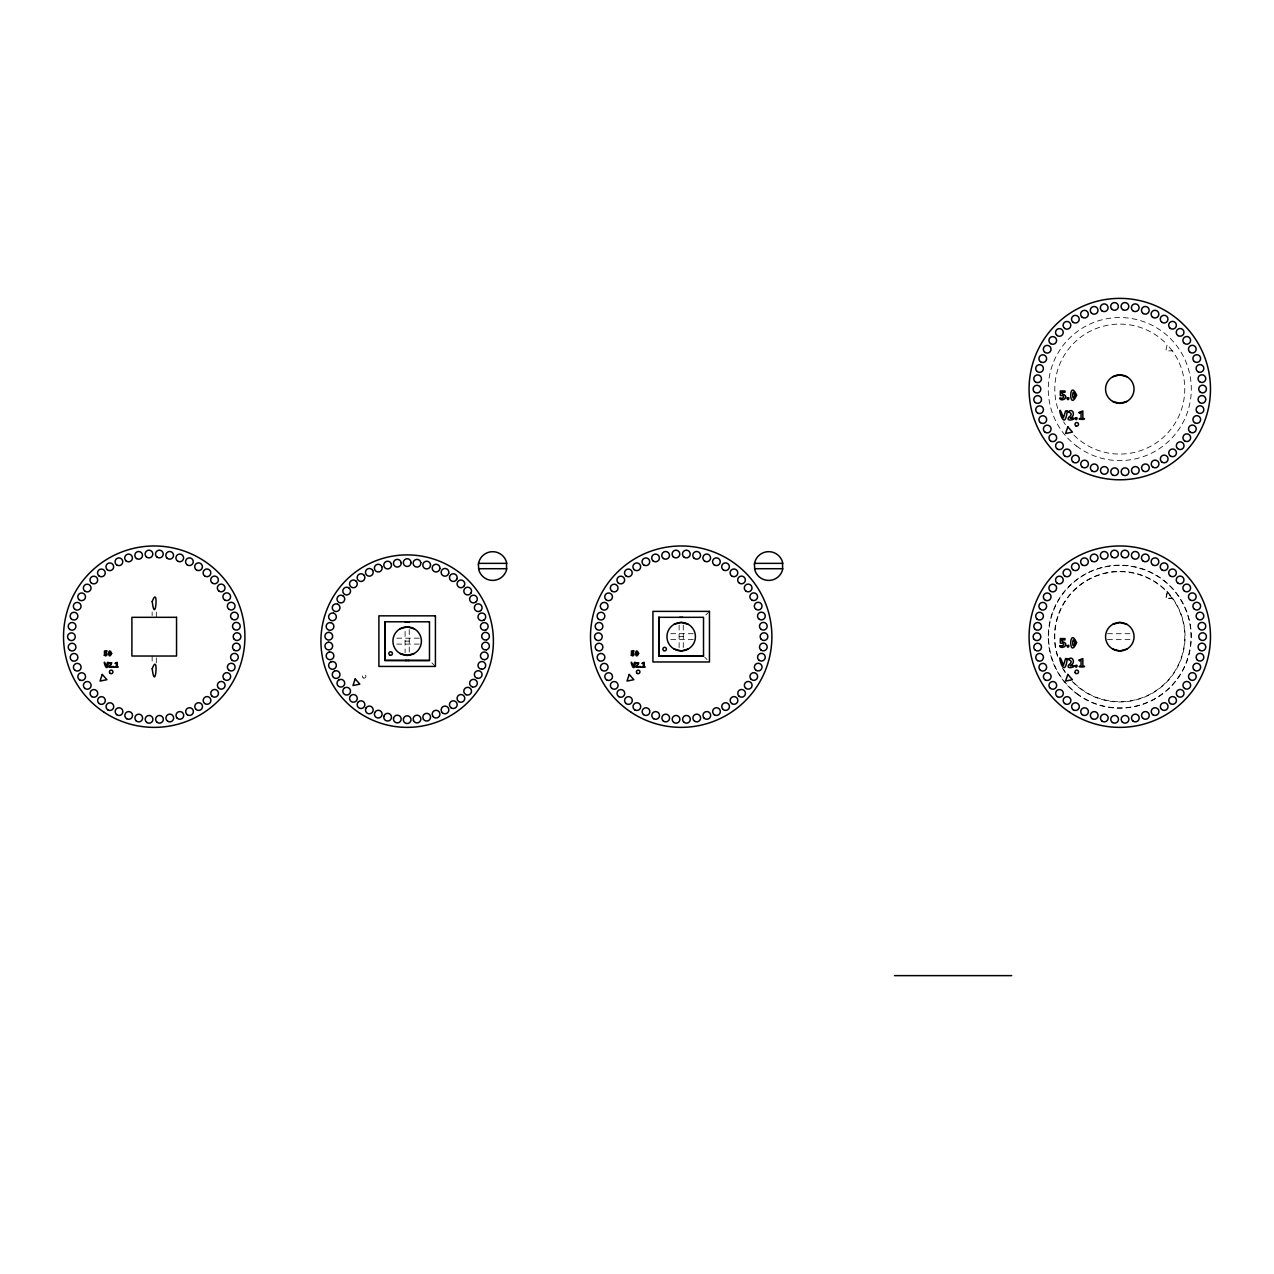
<?xml version="1.0" encoding="UTF-8"?>
<svg xmlns="http://www.w3.org/2000/svg" width="1274" height="1274" viewBox="0 0 1274 1274"><rect width="100%" height="100%" fill="white"/><g stroke="black" fill="none" stroke-linecap="round" stroke-linejoin="round"><path stroke-width="0.75" stroke-dasharray="5 3.75" d="M1172.335 350.828L1167.127 344.553L1165.853 350.907L1172.335 350.828A65.006 65.006 0 0 1 1161.872 438.606A65.006 65.006 0 0 1 1073.552 434.784M1172.335 598.43L1167.127 592.139L1165.853 598.509L1172.335 598.43A65.006 65.006 0 0 1 1161.251 686.734A65.006 65.006 0 0 1 1072.421 681.208M1167.446 592.06L1166.22 598.207L1172.478 598.127M705.892 614.944L709.459 611.377M670.777 633.704L693.502 633.704M1107.472 633.704L1130.197 633.704M679.122 636.666L683.278 636.666M396.755 638.163L419.464 638.163M670.777 639.644L693.502 639.644M1107.472 639.644L1133.971 639.644M405.084 641.125L409.241 641.125M396.755 644.103L419.464 644.103M704.713 657.225L707.086 659.598M431.87 662.862L435.421 666.429M1167.35 591.948L1172.574 598.254M683.278 625.072L683.278 648.275M679.122 625.072L679.122 648.275M409.241 629.531L409.241 652.734M405.084 631.458L405.084 652.734M156.304 611.982L156.304 617.317M156.304 657.814L156.304 663.165M152.147 611.982L152.147 615.533M152.147 656.03L152.147 663.165M1057.436 656.11A65.293 65.293 0 0 1 1124.385 571.532A65.293 65.293 0 0 1 1178.769 664.678A65.293 65.293 0 0 1 1072.214 681.399M1065.112 672.385A65.293 65.293 0 0 1 1062.58 668.165M1065.367 424.624A65.006 65.006 0 0 1 1063.647 421.853M1057.723 408.428A65.006 65.006 0 0 1 1167.127 344.553M1065.367 672.226A65.006 65.006 0 0 1 1063.647 669.439M1057.723 656.014A65.006 65.006 0 0 1 1167.127 592.139M363.249 677.911A1.784 1.784 0 0 0 365.925 676.367A1.784 1.784 0 0 0 363.249 674.822A1.784 1.784 0 0 0 363.249 677.911M1076.753 693.438A71.233 71.233 0 0 0 1190.457 645.552A71.233 71.233 0 0 0 1092.136 571.023A71.233 71.233 0 0 0 1076.753 693.438M1076.562 446.075A71.535 71.535 0 0 0 1190.744 397.998A71.535 71.535 0 0 0 1092.009 323.15A71.535 71.535 0 0 0 1076.562 446.075M1076.562 693.677A71.535 71.535 0 0 0 1190.744 645.584A71.535 71.535 0 0 0 1092.009 570.752A71.535 71.535 0 0 0 1076.562 693.677"/><path stroke-width="1.5" d="M429.465 621.808L384.828 621.776L384.859 660.458L429.481 660.489L429.481 621.776M414.289 653.466L407.154 655.377L400.036 653.466A14.237 14.237 0 0 1 400.036 628.799L407.154 626.888L414.289 628.799M1126.933 401.437L1119.814 403.348L1112.68 401.437A14.237 14.237 0 0 1 1112.68 376.77L1119.814 374.859L1126.933 376.77M688.31 649.007L681.192 650.918L674.073 649.007A14.237 14.237 0 0 1 674.073 624.34L681.192 622.429L688.31 624.34M1126.933 649.039L1119.814 650.95L1112.68 649.039A14.237 14.237 0 0 1 1112.68 624.371L1119.814 622.46L1126.933 624.371M409.209 660.458L407.696 660.473M679.727 617.333L680.65 617.333M682.657 617.333L681.733 617.333M682.657 656.014L682.227 656.014M680.157 656.014L679.185 656.014L680.65 656.014M478.562 563.363L506.781 563.363M754.574 563.363L782.793 563.363M478.562 568.714L506.781 568.714M754.574 568.714L782.793 568.714M658.865 617.317L703.519 617.317L703.519 656.03L658.897 655.999L658.865 617.317L658.897 655.999L703.519 656.03M894.491 975.629L1011.683 975.629M406.629 660.473L405.435 660.458M429.481 660.489L384.859 660.458L384.859 621.808M400.036 653.466A14.237 14.237 0 0 0 421.407 641.125A14.237 14.237 0 0 0 400.036 628.799M674.073 649.007A14.237 14.237 0 0 0 695.429 636.666A14.237 14.237 0 0 0 674.073 624.34M1112.68 401.437A14.237 14.237 0 0 0 1134.051 389.111A14.237 14.237 0 0 0 1112.68 376.77M1112.68 649.039A14.237 14.237 0 0 0 1134.051 636.697A14.237 14.237 0 0 0 1112.68 624.371M393.523 718.616L393.507 719.619A3.854 3.854 0 0 0 399.16 722.422A3.854 3.854 0 0 0 399.877 716.147A3.854 3.854 0 0 0 393.73 717.628L393.523 718.616M420.818 562.646L420.595 564.637A3.854 3.854 0 0 1 414.448 566.118A3.854 3.854 0 0 1 415.165 559.843A3.854 3.854 0 0 1 420.818 562.646M110.631 653.451C109.07 659.136 109.086 647.574 110.631 653.451M115.233 663.26L116.316 663.276L116.316 666.541C112.255 667.369 121.11 667.56 117.319 666.541L117.256 662.305L115.233 663.26M637.605 653.451C635.949 659.184 636.076 647.558 637.605 653.451M642.192 663.26L643.29 663.276L643.29 666.541C639.23 667.369 648.084 667.56 644.294 666.541L644.214 662.305L642.192 663.26M1074.81 395.258C1071.928 405.291 1072.135 384.971 1074.81 395.258M1079.158 412.442L1079.396 413.349L1081.053 412.473L1081.053 418.159C1073.95 419.687 1089.493 419.926 1082.836 418.159L1082.836 410.945L1079.158 412.442M1074.81 642.86C1071.928 652.893 1072.135 632.573 1074.81 642.86M1079.158 660.028L1079.396 660.935L1081.053 660.075L1081.053 665.761C1073.966 667.353 1089.461 667.369 1082.836 665.761L1082.836 658.531L1079.158 660.028M108.959 662.91L110.806 663.77L108.943 667.242L112.128 667.289L110.074 666.493L111.809 662.798L108.975 662.798M635.933 662.91L637.78 663.77L635.917 667.242L639.102 667.289L637.048 666.493L638.784 662.798L635.949 662.798M1068.201 411.821C1070.049 412.76 1073.839 413.747 1068.472 417.617C1065.494 423.032 1081.116 417.538 1070.144 418.095C1076.004 416.104 1073.026 407.314 1068.201 411.821M1068.201 659.422C1070.049 660.362 1073.839 661.349 1068.472 665.219C1065.59 670.761 1080.989 664.964 1070.144 665.697C1076.036 663.69 1072.995 654.9 1068.201 659.422M104.229 655.107C107.271 658.101 108.194 652.208 105.264 651.778L107.159 651.014L104.468 650.982L104.468 653.578L106.411 654.374L104.229 655.107M111.65 653.387C107.764 662.082 107.844 644.787 111.65 653.387M631.203 655.107C634.229 658.101 635.169 652.208 632.222 651.778L634.118 651.014L631.442 650.982L631.442 653.578L633.385 654.374L631.203 655.107M638.624 653.387C634.739 662.082 634.818 644.787 638.624 653.387M1059.904 398.173C1059.665 400.657 1064.124 399.94 1065.08 398.523C1068.074 394.239 1060.908 395.051 1061.704 392.36L1064.937 392.312L1065.032 391.007L1060.334 390.943L1060.318 395.497L1062.755 395.609L1063.742 396.883L1062.723 398.236L1059.904 398.173M1059.904 645.775C1059.665 648.259 1064.124 647.542 1065.08 646.125C1068.074 641.841 1060.908 642.653 1061.704 639.946L1064.937 639.898L1065.032 638.592L1060.334 638.545L1060.318 643.099L1062.755 643.195L1063.742 644.469L1062.723 645.838L1059.904 645.775M1076.594 395.179C1068.663 413.047 1068.902 377.438 1076.594 395.179M1076.594 642.765C1068.663 660.649 1068.902 625.024 1076.594 642.765M152.211 601.535C155.317 626.712 159.027 583.603 152.211 601.535M152.211 668.723C155.317 693.916 159.027 650.807 152.211 668.723M478.403 564.159L478.769 569.765A14.396 14.396 0 0 0 506.558 569.765L506.558 562.312A14.396 14.396 0 0 0 478.769 562.312L478.403 564.159M754.415 564.159L754.781 569.765A14.396 14.396 0 0 0 782.586 569.765L782.586 562.312A14.396 14.396 0 0 0 754.781 562.312L754.415 564.159M410.992 562.551L410.897 563.554A3.854 3.854 0 0 1 404.989 565.799A3.854 3.854 0 0 1 404.909 559.477A3.854 3.854 0 0 1 410.881 561.563L410.992 562.551M403.428 718.711L403.444 720.702A3.854 3.854 0 0 0 409.416 722.788A3.854 3.854 0 0 0 409.336 716.466A3.854 3.854 0 0 0 403.428 718.711M113.052 666.477L114.039 667.242L113.052 666.477M640.026 666.477L641.013 667.242L640.026 666.477M1067.166 398.109C1067.58 402.504 1070.861 395.911 1067.166 398.109M1075.352 418.079C1075.766 422.474 1079.046 415.865 1075.352 418.079M1067.166 645.711C1067.58 650.106 1070.861 643.513 1067.166 645.711M1075.352 665.665C1075.766 670.06 1079.046 663.467 1075.352 665.665M383.92 716.291L383.777 717.278A3.854 3.854 0 0 0 389.048 720.781A3.854 3.854 0 0 0 390.529 714.634A3.854 3.854 0 0 0 384.254 715.351L383.92 716.291M430.548 564.987L430.071 566.914A3.854 3.854 0 0 1 423.796 567.631A3.854 3.854 0 0 1 425.277 561.484A3.854 3.854 0 0 1 430.548 564.987M374.683 712.787L374.413 713.759A3.854 3.854 0 0 0 379.206 717.883A3.854 3.854 0 0 0 381.452 711.975A3.854 3.854 0 0 0 375.129 711.879L374.683 712.787M439.912 568.507L439.196 570.386A3.854 3.854 0 0 1 432.873 570.29A3.854 3.854 0 0 1 435.119 564.382A3.854 3.854 0 0 1 439.912 568.507M108.433 662.496C106.905 677.657 101.394 653.021 106.236 666.334L107.478 662.4L108.433 662.496M635.408 662.496C633.895 677.657 628.369 653.021 633.21 666.334L634.436 662.4L635.408 662.496M1067.262 411.088C1063.981 437.826 1054.792 393.618 1063.424 417.824L1065.59 410.929L1067.262 411.088M1067.262 658.69C1063.965 685.428 1054.808 641.22 1063.424 665.426L1065.59 658.531L1067.262 658.69M102.27 674.44L100.025 681.08L106.889 679.695L102.27 674.44M355.207 678.899L352.962 685.539L359.841 684.154L355.207 678.899M629.245 674.44L626.999 681.08L633.863 679.695L629.245 674.44M1067.819 426.854L1065.59 433.478L1072.453 432.109L1067.819 426.854M1067.819 674.44L1065.59 681.08L1072.453 679.695L1067.819 674.44M365.957 708.153L365.574 709.077A3.854 3.854 0 0 0 369.81 713.774A3.854 3.854 0 0 0 372.772 708.185A3.854 3.854 0 0 0 366.514 707.309L365.957 708.153M448.751 573.189L447.811 574.956A3.854 3.854 0 0 1 441.552 574.08A3.854 3.854 0 0 1 444.515 568.491A3.854 3.854 0 0 1 448.751 573.189M357.883 702.452L357.389 703.328A3.854 3.854 0 0 0 360.988 708.519A3.854 3.854 0 0 0 364.635 703.359A3.854 3.854 0 0 0 358.535 701.703L357.883 702.452M456.936 578.937L455.789 580.562A3.854 3.854 0 0 1 449.69 578.906A3.854 3.854 0 0 1 453.337 573.746A3.854 3.854 0 0 1 456.936 578.937M350.589 695.795L349.984 696.607A3.854 3.854 0 0 0 352.914 702.197A3.854 3.854 0 0 0 357.166 697.531A3.854 3.854 0 0 0 351.337 695.126L350.589 695.795M464.341 585.658L462.988 587.139A3.854 3.854 0 0 1 457.159 584.734A3.854 3.854 0 0 1 461.411 580.068A3.854 3.854 0 0 1 464.341 585.658M344.171 688.279L343.486 688.995A3.854 3.854 0 0 0 345.684 694.919A3.854 3.854 0 0 0 350.493 690.827A3.854 3.854 0 0 0 344.999 687.705L344.171 688.279M470.839 593.27L469.326 594.56A3.854 3.854 0 0 1 463.832 591.439A3.854 3.854 0 0 1 468.641 587.346A3.854 3.854 0 0 1 470.839 593.27M338.773 680.013L337.992 680.635A3.854 3.854 0 0 0 339.425 686.782A3.854 3.854 0 0 0 344.713 683.326A3.854 3.854 0 0 0 339.664 679.552L338.773 680.013M476.333 601.631L474.661 602.713A3.854 3.854 0 0 1 469.612 598.939A3.854 3.854 0 0 1 474.899 595.484A3.854 3.854 0 0 1 476.333 601.631M334.441 671.127L333.581 671.653A3.854 3.854 0 0 0 334.25 677.943A3.854 3.854 0 0 0 339.919 675.172A3.854 3.854 0 0 0 335.38 670.777L334.441 671.127M480.744 610.612L478.944 611.488A3.854 3.854 0 0 1 474.406 607.093A3.854 3.854 0 0 1 480.075 604.322A3.854 3.854 0 0 1 480.744 610.612M331.256 661.779L330.332 662.193A3.854 3.854 0 0 0 330.205 668.516A3.854 3.854 0 0 0 336.193 666.477A3.854 3.854 0 0 0 332.227 661.556L331.256 661.779M483.993 620.072L482.098 620.709A3.854 3.854 0 0 1 478.132 615.788A3.854 3.854 0 0 1 484.12 613.75A3.854 3.854 0 0 1 483.993 620.072M329.265 652.097L328.294 652.399A3.854 3.854 0 0 0 327.386 658.642A3.854 3.854 0 0 0 333.565 657.384A3.854 3.854 0 0 0 330.253 652.001L329.265 652.097M486.031 629.866L484.072 630.264A3.854 3.854 0 0 1 480.76 624.881A3.854 3.854 0 0 1 486.939 623.623A3.854 3.854 0 0 1 486.031 629.866M328.501 642.255L327.514 642.43A3.854 3.854 0 0 0 325.81 648.514A3.854 3.854 0 0 0 332.116 648.02A3.854 3.854 0 0 0 329.504 642.271L328.501 642.255M486.811 639.835L484.821 639.994A3.854 3.854 0 0 1 482.209 634.245A3.854 3.854 0 0 1 488.515 633.751A3.854 3.854 0 0 1 486.811 639.835M328.979 632.382L327.975 632.43A3.854 3.854 0 0 0 325.523 638.258A3.854 3.854 0 0 0 331.845 638.561A3.854 3.854 0 0 0 329.966 632.525L328.979 632.382M486.349 649.836L484.359 649.74A3.854 3.854 0 0 1 482.48 643.704A3.854 3.854 0 0 1 488.802 644.007A3.854 3.854 0 0 1 486.349 649.836M405.164 621.792L406.629 621.792L405.164 621.792M409.241 621.792L407.696 621.792L409.241 621.792M709.459 611.377L652.925 611.377L652.925 661.97L709.459 661.97L709.459 611.377M435.421 615.836L378.904 615.836L378.904 666.429L435.421 666.429L435.421 615.836M176.545 617.317L131.891 617.317L131.891 656.03L176.545 656.03L176.545 617.317M330.699 622.652L329.695 622.572A3.854 3.854 0 0 0 326.526 628.05A3.854 3.854 0 0 0 332.753 629.149A3.854 3.854 0 0 0 331.654 622.922L330.699 622.652M484.63 659.693L482.671 659.343A3.854 3.854 0 0 1 481.572 653.116A3.854 3.854 0 0 1 487.799 654.215A3.854 3.854 0 0 1 484.63 659.693M333.613 613.208L332.625 613.017A3.854 3.854 0 0 0 328.803 618.049A3.854 3.854 0 0 0 334.839 619.912A3.854 3.854 0 0 0 334.536 613.606L333.613 613.208M481.699 669.248L479.788 668.659A3.854 3.854 0 0 1 479.486 662.353A3.854 3.854 0 0 1 485.521 664.216A3.854 3.854 0 0 1 481.699 669.248M337.69 604.21L336.734 603.892A3.854 3.854 0 0 0 332.323 608.415A3.854 3.854 0 0 0 338.072 611.01A3.854 3.854 0 0 0 338.565 604.72L337.69 604.21M477.591 678.373L475.759 677.545A3.854 3.854 0 0 1 476.253 671.255A3.854 3.854 0 0 1 482.002 673.85A3.854 3.854 0 0 1 477.591 678.373M342.865 595.802L341.958 595.356A3.854 3.854 0 0 0 337.005 599.29A3.854 3.854 0 0 0 342.387 602.602A3.854 3.854 0 0 0 343.662 596.407L342.865 595.802M472.367 686.909L470.663 685.858A3.854 3.854 0 0 1 471.937 679.663A3.854 3.854 0 0 1 477.32 682.975A3.854 3.854 0 0 1 472.367 686.909M349.06 588.094L348.216 587.553A3.854 3.854 0 0 0 342.817 590.817A3.854 3.854 0 0 0 347.738 594.783A3.854 3.854 0 0 0 349.777 588.795L349.06 588.094M466.109 694.712L464.548 693.47A3.854 3.854 0 0 1 466.587 687.482A3.854 3.854 0 0 1 471.507 691.448A3.854 3.854 0 0 1 466.109 694.712M356.163 581.231L355.398 580.578A3.854 3.854 0 0 0 349.617 583.158A3.854 3.854 0 0 0 354.013 587.696A3.854 3.854 0 0 0 356.784 582.027L356.163 581.231M458.927 701.687L457.541 700.238A3.854 3.854 0 0 1 460.312 694.569A3.854 3.854 0 0 1 464.707 699.107A3.854 3.854 0 0 1 458.927 701.687M364.077 575.307L363.393 574.574A3.854 3.854 0 0 0 357.341 576.405A3.854 3.854 0 0 0 361.131 581.454A3.854 3.854 0 0 0 364.587 576.167L364.077 575.307M450.932 707.691L449.738 706.099A3.854 3.854 0 0 1 453.194 700.811A3.854 3.854 0 0 1 456.984 705.86A3.854 3.854 0 0 1 450.932 707.691M372.661 570.433L372.072 569.605A3.854 3.854 0 0 0 365.845 570.672A3.854 3.854 0 0 0 368.966 576.167A3.854 3.854 0 0 0 373.059 571.341L372.661 570.433M442.253 712.66L441.266 710.924A3.854 3.854 0 0 1 445.359 706.099A3.854 3.854 0 0 1 448.48 711.593A3.854 3.854 0 0 1 442.253 712.66M381.786 566.659L381.324 565.783A3.854 3.854 0 0 0 375.002 566.038A3.854 3.854 0 0 0 377.423 571.883A3.854 3.854 0 0 0 382.089 567.631L381.786 566.659M433.001 716.482L432.236 714.634A3.854 3.854 0 0 1 436.902 710.382A3.854 3.854 0 0 1 439.323 716.227A3.854 3.854 0 0 1 433.001 716.482M391.325 564.079L390.975 563.14A3.854 3.854 0 0 0 384.668 562.614A3.854 3.854 0 0 0 386.325 568.698A3.854 3.854 0 0 0 391.484 565.067L391.325 564.079M423.35 719.125L422.841 717.198A3.854 3.854 0 0 1 428 713.567A3.854 3.854 0 0 1 429.657 719.651A3.854 3.854 0 0 1 423.35 719.125M401.103 562.694L400.864 561.723A3.854 3.854 0 0 0 394.685 560.401A3.854 3.854 0 0 0 395.577 566.659A3.854 3.854 0 0 0 401.151 563.697L401.103 562.694M413.461 720.543L413.174 718.568A3.854 3.854 0 0 1 418.748 715.606A3.854 3.854 0 0 1 419.64 721.864A3.854 3.854 0 0 1 413.461 720.543M71.312 618.893A3.854 3.854 0 0 0 77.746 617.094A3.854 3.854 0 0 0 72.968 612.412A3.854 3.854 0 0 0 71.312 618.893M69.736 629.42A3.854 3.854 0 0 0 75.899 626.824A3.854 3.854 0 0 0 70.564 622.795A3.854 3.854 0 0 0 69.736 629.42M74.911 609.338A3.854 3.854 0 0 0 81.042 606.679A3.854 3.854 0 0 0 75.676 602.698A3.854 3.854 0 0 0 74.911 609.338M91.187 582.839A3.854 3.854 0 0 0 97.572 580.912A3.854 3.854 0 0 0 92.699 576.342A3.854 3.854 0 0 0 91.187 582.839M78.972 599.608A3.854 3.854 0 0 0 85.374 597.745A3.854 3.854 0 0 0 80.549 593.127A3.854 3.854 0 0 0 78.972 599.608M84.928 591.168A3.854 3.854 0 0 0 91.043 588.445A3.854 3.854 0 0 0 85.629 584.527A3.854 3.854 0 0 0 84.928 591.168M99.165 576.055A3.854 3.854 0 0 0 105.232 573.268A3.854 3.854 0 0 0 99.786 569.398A3.854 3.854 0 0 0 99.165 576.055M107.191 569.637A3.854 3.854 0 0 0 113.577 567.631A3.854 3.854 0 0 0 108.656 563.108A3.854 3.854 0 0 0 107.191 569.637M116.714 564.939A3.854 3.854 0 0 0 122.766 562.089A3.854 3.854 0 0 0 117.272 558.283A3.854 3.854 0 0 0 116.714 564.939M136.493 558.538A3.854 3.854 0 0 0 142.497 555.623A3.854 3.854 0 0 0 136.971 551.881A3.854 3.854 0 0 0 136.493 558.538M125.999 560.815A3.854 3.854 0 0 0 132.353 558.745A3.854 3.854 0 0 0 127.384 554.27A3.854 3.854 0 0 0 125.999 560.815M146.414 556.929A3.854 3.854 0 0 0 152.753 554.795A3.854 3.854 0 0 0 147.736 550.384A3.854 3.854 0 0 0 146.414 556.929M157.228 557.248A3.854 3.854 0 0 0 163.215 554.27A3.854 3.854 0 0 0 157.642 550.575A3.854 3.854 0 0 0 157.228 557.248M167.165 558.251A3.854 3.854 0 0 0 173.471 556.053A3.854 3.854 0 0 0 168.407 551.69A3.854 3.854 0 0 0 167.165 558.251M177.659 561.133A3.854 3.854 0 0 0 183.615 558.108A3.854 3.854 0 0 0 178.01 554.477A3.854 3.854 0 0 0 177.659 561.133M186.944 564.669A3.854 3.854 0 0 0 193.218 562.407A3.854 3.854 0 0 0 188.122 558.092A3.854 3.854 0 0 0 186.944 564.669M196.483 569.988A3.854 3.854 0 0 0 202.391 566.882A3.854 3.854 0 0 0 196.753 563.315A3.854 3.854 0 0 0 196.483 569.988M212.519 583.237A3.854 3.854 0 0 0 218.395 580.068A3.854 3.854 0 0 0 212.726 576.549A3.854 3.854 0 0 0 212.519 583.237M204.509 575.816A3.854 3.854 0 0 0 210.767 573.475A3.854 3.854 0 0 0 205.608 569.223A3.854 3.854 0 0 0 204.509 575.816M224.765 600.038A3.854 3.854 0 0 0 230.61 596.805A3.854 3.854 0 0 0 224.893 593.35A3.854 3.854 0 0 0 224.765 600.038M218.762 590.961A3.854 3.854 0 0 0 224.988 588.556A3.854 3.854 0 0 0 219.797 584.352A3.854 3.854 0 0 0 218.762 590.961M228.794 609.163A3.854 3.854 0 0 0 235.005 606.695A3.854 3.854 0 0 0 229.766 602.554A3.854 3.854 0 0 0 228.794 609.163M234.002 629.292A3.854 3.854 0 0 0 240.181 626.76A3.854 3.854 0 0 0 234.91 622.668A3.854 3.854 0 0 0 234.002 629.292M234.305 639.341A3.854 3.854 0 0 0 240.754 637.621A3.854 3.854 0 0 0 236.024 632.891A3.854 3.854 0 0 0 234.305 639.341M232.457 619.355A3.854 3.854 0 0 0 238.27 616.059A3.854 3.854 0 0 0 232.521 612.667A3.854 3.854 0 0 0 232.457 619.355M234.05 650.074A3.854 3.854 0 0 0 240.213 647.479A3.854 3.854 0 0 0 234.878 643.45A3.854 3.854 0 0 0 234.05 650.074M231.741 659.964A3.854 3.854 0 0 0 238.174 658.164A3.854 3.854 0 0 0 233.397 653.498A3.854 3.854 0 0 0 231.741 659.964M228.938 670.204A3.854 3.854 0 0 0 235.069 667.544A3.854 3.854 0 0 0 229.702 663.563A3.854 3.854 0 0 0 228.938 670.204M79.689 679.918A3.854 3.854 0 0 0 85.549 676.685A3.854 3.854 0 0 0 79.832 673.229A3.854 3.854 0 0 0 79.689 679.918M224.144 679.297A3.854 3.854 0 0 0 230.562 677.434A3.854 3.854 0 0 0 225.737 672.815A3.854 3.854 0 0 0 224.144 679.297M218.985 688.422A3.854 3.854 0 0 0 225.084 685.699A3.854 3.854 0 0 0 219.669 681.781A3.854 3.854 0 0 0 218.985 688.422M74.863 670.235A3.854 3.854 0 0 0 81.074 667.767A3.854 3.854 0 0 0 75.835 663.627A3.854 3.854 0 0 0 74.863 670.235M72.077 660.633A3.854 3.854 0 0 0 77.889 657.352A3.854 3.854 0 0 0 72.14 653.96A3.854 3.854 0 0 0 72.077 660.633M69.72 650.154A3.854 3.854 0 0 0 75.899 647.622A3.854 3.854 0 0 0 70.611 643.529A3.854 3.854 0 0 0 69.72 650.154M68.685 639.452A3.854 3.854 0 0 0 75.15 637.717A3.854 3.854 0 0 0 70.42 633.003A3.854 3.854 0 0 0 68.685 639.452M211.978 696.13A3.854 3.854 0 0 0 218.38 694.187A3.854 3.854 0 0 0 213.506 689.632A3.854 3.854 0 0 0 211.978 696.13M204.811 703.582A3.854 3.854 0 0 0 210.879 700.796A3.854 3.854 0 0 0 205.433 696.926A3.854 3.854 0 0 0 204.811 703.582M196.021 709.395A3.854 3.854 0 0 0 202.407 707.389A3.854 3.854 0 0 0 197.486 702.882A3.854 3.854 0 0 0 196.021 709.395M187.326 714.746A3.854 3.854 0 0 0 193.377 711.895A3.854 3.854 0 0 0 187.883 708.089A3.854 3.854 0 0 0 187.326 714.746M177.277 718.281A3.854 3.854 0 0 0 183.631 716.211A3.854 3.854 0 0 0 178.663 711.736A3.854 3.854 0 0 0 177.277 718.281M167.627 721.195A3.854 3.854 0 0 0 173.646 718.281A3.854 3.854 0 0 0 168.104 714.523A3.854 3.854 0 0 0 167.627 721.195M156.925 722.199A3.854 3.854 0 0 0 163.263 720.065A3.854 3.854 0 0 0 158.247 715.654A3.854 3.854 0 0 0 156.925 722.199M84.832 688.39A3.854 3.854 0 0 0 91.075 685.985A3.854 3.854 0 0 0 85.884 681.781A3.854 3.854 0 0 0 84.832 688.39M91.871 696.671A3.854 3.854 0 0 0 97.748 693.518A3.854 3.854 0 0 0 92.078 689.998A3.854 3.854 0 0 0 91.871 696.671M99.022 703.487A3.854 3.854 0 0 0 105.28 701.146A3.854 3.854 0 0 0 100.136 696.894A3.854 3.854 0 0 0 99.022 703.487M116.523 714.571A3.854 3.854 0 0 0 122.814 712.293A3.854 3.854 0 0 0 117.702 707.994A3.854 3.854 0 0 0 116.523 714.571M126.588 718.679A3.854 3.854 0 0 0 132.544 715.638A3.854 3.854 0 0 0 126.938 712.007A3.854 3.854 0 0 0 126.588 718.679M107.828 709.873A3.854 3.854 0 0 0 113.752 706.767A3.854 3.854 0 0 0 108.115 703.2A3.854 3.854 0 0 0 107.828 709.873M136.238 720.941A3.854 3.854 0 0 0 142.545 718.743A3.854 3.854 0 0 0 137.496 714.38A3.854 3.854 0 0 0 136.238 720.941M146.94 722.533A3.854 3.854 0 0 0 152.928 719.555A3.854 3.854 0 0 0 147.354 715.861A3.854 3.854 0 0 0 146.94 722.533M104.086 712.246A90.693 90.693 0 0 0 244.751 642.303A90.693 90.693 0 0 0 113.848 555.464A90.693 90.693 0 0 0 104.086 712.246M110.312 673.452A1.784 1.784 0 0 0 112.972 671.908A1.784 1.784 0 0 0 110.312 670.363A1.784 1.784 0 0 0 110.312 673.452M359.491 712.994A86.234 86.234 0 0 0 493.229 646.491A86.234 86.234 0 0 0 368.759 563.92A86.234 86.234 0 0 0 359.491 712.994M389.733 655.091A1.784 1.784 0 0 0 392.408 653.546A1.784 1.784 0 0 0 389.733 652.001A1.784 1.784 0 0 0 389.733 655.091M755.912 670.204A3.854 3.854 0 0 0 762.027 667.544A3.854 3.854 0 0 0 756.676 663.563A3.854 3.854 0 0 0 755.912 670.204M758.715 659.964A3.854 3.854 0 0 0 765.148 658.164A3.854 3.854 0 0 0 760.371 653.498A3.854 3.854 0 0 0 758.715 659.964M761.024 650.074A3.854 3.854 0 0 0 767.171 647.479A3.854 3.854 0 0 0 761.852 643.45A3.854 3.854 0 0 0 761.024 650.074M755.769 609.163A3.854 3.854 0 0 0 761.979 606.695A3.854 3.854 0 0 0 756.74 602.554A3.854 3.854 0 0 0 755.769 609.163M759.415 619.355A3.854 3.854 0 0 0 765.244 616.059A3.854 3.854 0 0 0 759.479 612.667A3.854 3.854 0 0 0 759.415 619.355M760.976 629.292A3.854 3.854 0 0 0 767.155 626.76A3.854 3.854 0 0 0 761.884 622.668A3.854 3.854 0 0 0 760.976 629.292M761.279 639.341A3.854 3.854 0 0 0 767.728 637.621A3.854 3.854 0 0 0 762.999 632.891A3.854 3.854 0 0 0 761.279 639.341M599.051 660.633A3.854 3.854 0 0 0 604.863 657.352A3.854 3.854 0 0 0 599.114 653.96A3.854 3.854 0 0 0 599.051 660.633M606.663 679.918A3.854 3.854 0 0 0 612.507 676.685A3.854 3.854 0 0 0 606.79 673.229A3.854 3.854 0 0 0 606.663 679.918M713.918 564.669A3.854 3.854 0 0 0 720.192 562.407A3.854 3.854 0 0 0 715.096 558.092A3.854 3.854 0 0 0 713.918 564.669M694.139 558.251A3.854 3.854 0 0 0 700.445 556.053A3.854 3.854 0 0 0 695.381 551.69A3.854 3.854 0 0 0 694.139 558.251M704.633 561.133A3.854 3.854 0 0 0 710.573 558.108A3.854 3.854 0 0 0 704.968 554.477A3.854 3.854 0 0 0 704.633 561.133M723.457 569.988A3.854 3.854 0 0 0 729.365 566.882A3.854 3.854 0 0 0 723.728 563.315A3.854 3.854 0 0 0 723.457 569.988M673.389 556.929A3.854 3.854 0 0 0 679.727 554.795A3.854 3.854 0 0 0 674.71 550.384A3.854 3.854 0 0 0 673.389 556.929M684.202 557.248A3.854 3.854 0 0 0 690.189 554.27A3.854 3.854 0 0 0 684.616 550.575A3.854 3.854 0 0 0 684.202 557.248M731.483 575.816A3.854 3.854 0 0 0 737.742 573.475A3.854 3.854 0 0 0 732.582 569.223A3.854 3.854 0 0 0 731.483 575.816M739.493 583.237A3.854 3.854 0 0 0 745.37 580.068A3.854 3.854 0 0 0 739.7 576.549A3.854 3.854 0 0 0 739.493 583.237M745.72 590.961A3.854 3.854 0 0 0 751.963 588.556A3.854 3.854 0 0 0 746.771 584.352A3.854 3.854 0 0 0 745.72 590.961M751.74 600.038A3.854 3.854 0 0 0 757.584 596.805A3.854 3.854 0 0 0 751.867 593.35A3.854 3.854 0 0 0 751.74 600.038M618.161 582.839A3.854 3.854 0 0 0 624.547 580.912A3.854 3.854 0 0 0 619.674 576.342A3.854 3.854 0 0 0 618.161 582.839M634.165 569.637A3.854 3.854 0 0 0 640.551 567.631A3.854 3.854 0 0 0 635.63 563.108A3.854 3.854 0 0 0 634.165 569.637M626.139 576.055A3.854 3.854 0 0 0 632.207 573.268A3.854 3.854 0 0 0 626.76 569.398A3.854 3.854 0 0 0 626.139 576.055M663.451 558.538A3.854 3.854 0 0 0 669.471 555.623A3.854 3.854 0 0 0 663.945 551.881A3.854 3.854 0 0 0 663.451 558.538M643.688 564.939A3.854 3.854 0 0 0 649.724 562.089A3.854 3.854 0 0 0 644.246 558.283A3.854 3.854 0 0 0 643.688 564.939M652.973 560.815A3.854 3.854 0 0 0 659.327 558.745A3.854 3.854 0 0 0 654.358 554.27A3.854 3.854 0 0 0 652.973 560.815M605.93 599.608A3.854 3.854 0 0 0 612.348 597.745A3.854 3.854 0 0 0 607.523 593.127A3.854 3.854 0 0 0 605.93 599.608M611.807 688.39A3.854 3.854 0 0 0 618.049 685.985A3.854 3.854 0 0 0 612.858 681.781A3.854 3.854 0 0 0 611.807 688.39M625.996 703.487A3.854 3.854 0 0 0 632.254 701.146A3.854 3.854 0 0 0 627.111 696.894A3.854 3.854 0 0 0 625.996 703.487M618.846 696.671A3.854 3.854 0 0 0 624.722 693.518A3.854 3.854 0 0 0 619.053 689.998A3.854 3.854 0 0 0 618.846 696.671M611.902 591.168A3.854 3.854 0 0 0 618.001 588.445A3.854 3.854 0 0 0 612.603 584.527A3.854 3.854 0 0 0 611.902 591.168M745.943 688.422A3.854 3.854 0 0 0 752.058 685.699A3.854 3.854 0 0 0 746.644 681.781A3.854 3.854 0 0 0 745.943 688.422M683.899 722.199A3.854 3.854 0 0 0 690.237 720.065A3.854 3.854 0 0 0 685.221 715.654A3.854 3.854 0 0 0 683.899 722.199M673.914 722.533A3.854 3.854 0 0 0 679.902 719.555A3.854 3.854 0 0 0 674.328 715.861A3.854 3.854 0 0 0 673.914 722.533M738.952 696.13A3.854 3.854 0 0 0 745.354 694.187A3.854 3.854 0 0 0 740.481 689.632A3.854 3.854 0 0 0 738.952 696.13M653.562 718.679A3.854 3.854 0 0 0 659.518 715.638A3.854 3.854 0 0 0 653.912 712.007A3.854 3.854 0 0 0 653.562 718.679M637.287 673.452A1.784 1.784 0 0 0 639.946 671.908A1.784 1.784 0 0 0 637.287 670.363A1.784 1.784 0 0 0 637.287 673.452M631.06 712.246A90.693 90.693 0 0 0 771.71 642.303A90.693 90.693 0 0 0 640.806 555.464A90.693 90.693 0 0 0 631.06 712.246M751.119 679.297A3.854 3.854 0 0 0 757.52 677.434A3.854 3.854 0 0 0 752.711 672.815A3.854 3.854 0 0 0 751.119 679.297M731.786 703.582A3.854 3.854 0 0 0 737.853 700.796A3.854 3.854 0 0 0 732.407 696.926A3.854 3.854 0 0 0 731.786 703.582M722.995 709.395A3.854 3.854 0 0 0 729.381 707.389A3.854 3.854 0 0 0 724.46 702.882A3.854 3.854 0 0 0 722.995 709.395M714.3 714.746A3.854 3.854 0 0 0 720.336 711.895A3.854 3.854 0 0 0 714.857 708.089A3.854 3.854 0 0 0 714.3 714.746M704.251 718.281A3.854 3.854 0 0 0 710.605 716.211A3.854 3.854 0 0 0 705.637 711.736A3.854 3.854 0 0 0 704.251 718.281M694.601 721.195A3.854 3.854 0 0 0 700.604 718.281A3.854 3.854 0 0 0 695.078 714.523A3.854 3.854 0 0 0 694.601 721.195M663.213 720.941A3.854 3.854 0 0 0 669.519 718.743A3.854 3.854 0 0 0 664.455 714.38A3.854 3.854 0 0 0 663.213 720.941M643.497 714.571A3.854 3.854 0 0 0 649.788 712.293A3.854 3.854 0 0 0 644.676 707.994A3.854 3.854 0 0 0 643.497 714.571M634.802 709.873A3.854 3.854 0 0 0 640.726 706.767A3.854 3.854 0 0 0 635.089 703.2A3.854 3.854 0 0 0 634.802 709.873M601.838 670.235A3.854 3.854 0 0 0 608.048 667.767A3.854 3.854 0 0 0 602.809 663.627A3.854 3.854 0 0 0 601.838 670.235M596.694 650.154A3.854 3.854 0 0 0 602.873 647.622A3.854 3.854 0 0 0 597.586 643.529A3.854 3.854 0 0 0 596.694 650.154M595.659 639.452A3.854 3.854 0 0 0 602.108 637.717A3.854 3.854 0 0 0 597.395 633.003A3.854 3.854 0 0 0 595.659 639.452M596.71 629.42A3.854 3.854 0 0 0 602.857 626.824A3.854 3.854 0 0 0 597.538 622.795A3.854 3.854 0 0 0 596.71 629.42M598.286 618.893A3.854 3.854 0 0 0 604.72 617.094A3.854 3.854 0 0 0 599.943 612.412A3.854 3.854 0 0 0 598.286 618.893M601.885 609.338A3.854 3.854 0 0 0 608.017 606.679A3.854 3.854 0 0 0 602.65 602.698A3.854 3.854 0 0 0 601.885 609.338M663.77 650.632A1.784 1.784 0 0 0 666.429 649.087A1.784 1.784 0 0 0 663.77 647.542A1.784 1.784 0 0 0 663.77 650.632M1050.493 591.168A3.854 3.854 0 0 0 1056.592 588.445A3.854 3.854 0 0 0 1051.177 584.527A3.854 3.854 0 0 0 1050.493 591.168M1194.359 609.163A3.854 3.854 0 0 0 1200.57 606.695A3.854 3.854 0 0 0 1195.331 602.554A3.854 3.854 0 0 0 1194.359 609.163M1064.586 703.487A3.854 3.854 0 0 0 1070.845 701.146A3.854 3.854 0 0 0 1065.685 696.894A3.854 3.854 0 0 0 1064.586 703.487M1056.735 582.839A3.854 3.854 0 0 0 1063.137 580.912A3.854 3.854 0 0 0 1058.264 576.342A3.854 3.854 0 0 0 1056.735 582.839M1072.756 569.637A3.854 3.854 0 0 0 1079.126 567.631A3.854 3.854 0 0 0 1074.205 563.108A3.854 3.854 0 0 0 1072.756 569.637M1198.006 619.355A3.854 3.854 0 0 0 1203.819 616.059A3.854 3.854 0 0 0 1198.07 612.667A3.854 3.854 0 0 0 1198.006 619.355M1197.305 659.964A3.854 3.854 0 0 0 1203.723 658.164A3.854 3.854 0 0 0 1198.961 653.498A3.854 3.854 0 0 0 1197.305 659.964M1064.73 576.055A3.854 3.854 0 0 0 1070.797 573.268A3.854 3.854 0 0 0 1065.351 569.398A3.854 3.854 0 0 0 1064.73 576.055M1044.521 599.608A3.854 3.854 0 0 0 1050.939 597.745A3.854 3.854 0 0 0 1046.113 593.127A3.854 3.854 0 0 0 1044.521 599.608M1057.42 696.671A3.854 3.854 0 0 0 1063.312 693.518A3.854 3.854 0 0 0 1057.627 689.998A3.854 3.854 0 0 0 1057.42 696.671M1194.486 670.204A3.854 3.854 0 0 0 1200.618 667.544A3.854 3.854 0 0 0 1195.251 663.563A3.854 3.854 0 0 0 1194.486 670.204M1199.598 650.074A3.854 3.854 0 0 0 1205.761 647.479A3.854 3.854 0 0 0 1200.442 643.45A3.854 3.854 0 0 0 1199.598 650.074M1199.567 629.292A3.854 3.854 0 0 0 1205.745 626.76A3.854 3.854 0 0 0 1200.458 622.668A3.854 3.854 0 0 0 1199.567 629.292M1199.853 639.341A3.854 3.854 0 0 0 1206.303 637.621A3.854 3.854 0 0 0 1201.589 632.891A3.854 3.854 0 0 0 1199.853 639.341M1037.625 660.633A3.854 3.854 0 0 0 1043.454 657.352A3.854 3.854 0 0 0 1037.689 653.96A3.854 3.854 0 0 0 1037.625 660.633M1045.253 679.918A3.854 3.854 0 0 0 1051.098 676.685A3.854 3.854 0 0 0 1045.381 673.229A3.854 3.854 0 0 0 1045.253 679.918M1152.492 564.669A3.854 3.854 0 0 0 1158.783 562.407A3.854 3.854 0 0 0 1153.671 558.092A3.854 3.854 0 0 0 1152.492 564.669M1132.729 558.251A3.854 3.854 0 0 0 1139.036 556.053A3.854 3.854 0 0 0 1133.971 551.69A3.854 3.854 0 0 0 1132.729 558.251M1143.208 561.133A3.854 3.854 0 0 0 1149.164 558.108A3.854 3.854 0 0 0 1143.558 554.477A3.854 3.854 0 0 0 1143.208 561.133M1170.058 575.816A3.854 3.854 0 0 0 1176.316 573.475A3.854 3.854 0 0 0 1171.172 569.223A3.854 3.854 0 0 0 1170.058 575.816M1178.068 583.237A3.854 3.854 0 0 0 1183.96 580.068A3.854 3.854 0 0 0 1178.275 576.549A3.854 3.854 0 0 0 1178.068 583.237M1111.979 556.929A3.854 3.854 0 0 0 1118.301 554.795A3.854 3.854 0 0 0 1113.285 550.384A3.854 3.854 0 0 0 1111.979 556.929M1162.031 569.988A3.854 3.854 0 0 0 1167.955 566.882A3.854 3.854 0 0 0 1162.318 563.315A3.854 3.854 0 0 0 1162.031 569.988M1122.792 557.248A3.854 3.854 0 0 0 1128.78 554.27A3.854 3.854 0 0 0 1123.206 550.575A3.854 3.854 0 0 0 1122.792 557.248M1184.31 590.961A3.854 3.854 0 0 0 1190.553 588.556A3.854 3.854 0 0 0 1185.346 584.352A3.854 3.854 0 0 0 1184.31 590.961M1190.314 600.038A3.854 3.854 0 0 0 1196.175 596.805A3.854 3.854 0 0 0 1190.457 593.35A3.854 3.854 0 0 0 1190.314 600.038M1102.042 558.538A3.854 3.854 0 0 0 1108.062 555.623A3.854 3.854 0 0 0 1102.52 551.881A3.854 3.854 0 0 0 1102.042 558.538M1082.279 564.939A3.854 3.854 0 0 0 1088.314 562.089A3.854 3.854 0 0 0 1082.82 558.283A3.854 3.854 0 0 0 1082.279 564.939M1091.563 560.815A3.854 3.854 0 0 0 1097.917 558.745A3.854 3.854 0 0 0 1092.949 554.27A3.854 3.854 0 0 0 1091.563 560.815M1050.397 688.39A3.854 3.854 0 0 0 1056.624 685.985A3.854 3.854 0 0 0 1051.432 681.781A3.854 3.854 0 0 0 1050.397 688.39M1122.49 722.199A3.854 3.854 0 0 0 1128.812 720.065A3.854 3.854 0 0 0 1123.795 715.654A3.854 3.854 0 0 0 1122.49 722.199M1184.533 688.422A3.854 3.854 0 0 0 1190.633 685.699A3.854 3.854 0 0 0 1185.234 681.781A3.854 3.854 0 0 0 1184.533 688.422M1112.505 722.533A3.854 3.854 0 0 0 1118.476 719.555A3.854 3.854 0 0 0 1112.919 715.861A3.854 3.854 0 0 0 1112.505 722.533M1177.542 696.13A3.854 3.854 0 0 0 1183.928 694.187A3.854 3.854 0 0 0 1179.055 689.632A3.854 3.854 0 0 0 1177.542 696.13M1092.136 718.679A3.854 3.854 0 0 0 1098.092 715.638A3.854 3.854 0 0 0 1092.487 712.007A3.854 3.854 0 0 0 1092.136 718.679M1036.861 618.893A3.854 3.854 0 0 0 1043.295 617.094A3.854 3.854 0 0 0 1038.517 612.412A3.854 3.854 0 0 0 1036.861 618.893M1040.476 609.338A3.854 3.854 0 0 0 1046.607 606.679A3.854 3.854 0 0 0 1041.24 602.698A3.854 3.854 0 0 0 1040.476 609.338M1035.284 629.42A3.854 3.854 0 0 0 1041.447 626.824A3.854 3.854 0 0 0 1036.128 622.795A3.854 3.854 0 0 0 1035.284 629.42M1034.249 639.452A3.854 3.854 0 0 0 1040.699 637.717A3.854 3.854 0 0 0 1035.969 633.003A3.854 3.854 0 0 0 1034.249 639.452M1189.693 679.297A3.854 3.854 0 0 0 1196.111 677.434A3.854 3.854 0 0 0 1191.286 672.815A3.854 3.854 0 0 0 1189.693 679.297M1133.175 721.195A3.854 3.854 0 0 0 1139.195 718.281A3.854 3.854 0 0 0 1133.669 714.523A3.854 3.854 0 0 0 1133.175 721.195M1142.842 718.281A3.854 3.854 0 0 0 1149.196 716.211A3.854 3.854 0 0 0 1144.227 711.736A3.854 3.854 0 0 0 1142.842 718.281M1152.89 714.746A3.854 3.854 0 0 0 1158.926 711.895A3.854 3.854 0 0 0 1153.432 708.089A3.854 3.854 0 0 0 1152.89 714.746M1101.803 720.941A3.854 3.854 0 0 0 1108.109 718.743A3.854 3.854 0 0 0 1103.045 714.38A3.854 3.854 0 0 0 1101.803 720.941M1082.088 714.571A3.854 3.854 0 0 0 1088.362 712.293A3.854 3.854 0 0 0 1083.266 707.994A3.854 3.854 0 0 0 1082.088 714.571M1073.393 709.873A3.854 3.854 0 0 0 1079.317 706.767A3.854 3.854 0 0 0 1073.664 703.2A3.854 3.854 0 0 0 1073.393 709.873M1040.412 670.235A3.854 3.854 0 0 0 1046.623 667.767A3.854 3.854 0 0 0 1041.384 663.627A3.854 3.854 0 0 0 1040.412 670.235M1035.268 650.154A3.854 3.854 0 0 0 1041.463 647.622A3.854 3.854 0 0 0 1036.176 643.529A3.854 3.854 0 0 0 1035.268 650.154M1170.376 703.582A3.854 3.854 0 0 0 1176.443 700.796A3.854 3.854 0 0 0 1170.997 696.926A3.854 3.854 0 0 0 1170.376 703.582M1161.585 709.395A3.854 3.854 0 0 0 1167.955 707.389A3.854 3.854 0 0 0 1163.035 702.882A3.854 3.854 0 0 0 1161.585 709.395M1069.634 712.246A90.693 90.693 0 0 0 1210.3 642.303A90.693 90.693 0 0 0 1079.396 555.464A90.693 90.693 0 0 0 1069.634 712.246M1040.476 361.736A3.854 3.854 0 0 0 1046.607 359.093A3.854 3.854 0 0 0 1041.24 355.112A3.854 3.854 0 0 0 1040.476 361.736M1036.861 371.291A3.854 3.854 0 0 0 1043.295 369.492A3.854 3.854 0 0 0 1038.517 364.826A3.854 3.854 0 0 0 1036.861 371.291M1034.249 391.866A3.854 3.854 0 0 0 1040.699 390.131A3.854 3.854 0 0 0 1035.969 385.401A3.854 3.854 0 0 0 1034.249 391.866M1035.284 381.834A3.854 3.854 0 0 0 1041.447 379.238A3.854 3.854 0 0 0 1036.128 375.193A3.854 3.854 0 0 0 1035.284 381.834M1177.542 448.528A3.854 3.854 0 0 0 1183.928 446.601A3.854 3.854 0 0 0 1179.055 442.03A3.854 3.854 0 0 0 1177.542 448.528M1069.634 464.66A90.693 90.693 0 0 0 1210.3 394.717A90.693 90.693 0 0 0 1079.396 307.862A90.693 90.693 0 0 0 1069.634 464.66M1199.853 391.755A3.854 3.854 0 0 0 1206.303 390.019A3.854 3.854 0 0 0 1201.589 385.289A3.854 3.854 0 0 0 1199.853 391.755M1161.585 461.793A3.854 3.854 0 0 0 1167.955 459.803A3.854 3.854 0 0 0 1163.035 455.28A3.854 3.854 0 0 0 1161.585 461.793M1170.376 455.981A3.854 3.854 0 0 0 1176.443 453.21A3.854 3.854 0 0 0 1170.997 449.34A3.854 3.854 0 0 0 1170.376 455.981M1045.253 432.316A3.854 3.854 0 0 0 1051.098 429.099A3.854 3.854 0 0 0 1045.381 425.643A3.854 3.854 0 0 0 1045.253 432.316M1152.89 467.144A3.854 3.854 0 0 0 1158.926 464.293A3.854 3.854 0 0 0 1153.432 460.487A3.854 3.854 0 0 0 1152.89 467.144M1142.842 470.679A3.854 3.854 0 0 0 1149.196 468.609A3.854 3.854 0 0 0 1144.227 464.15A3.854 3.854 0 0 0 1142.842 470.679M1133.175 473.594A3.854 3.854 0 0 0 1139.195 470.679A3.854 3.854 0 0 0 1133.669 466.937A3.854 3.854 0 0 0 1133.175 473.594M1122.49 474.613A3.854 3.854 0 0 0 1128.812 472.479A3.854 3.854 0 0 0 1123.795 468.052A3.854 3.854 0 0 0 1122.49 474.613M1050.397 440.788A3.854 3.854 0 0 0 1056.624 438.399A3.854 3.854 0 0 0 1051.432 434.195A3.854 3.854 0 0 0 1050.397 440.788M1057.42 449.085A3.854 3.854 0 0 0 1063.312 445.916A3.854 3.854 0 0 0 1057.627 442.397A3.854 3.854 0 0 0 1057.42 449.085M1064.586 455.885A3.854 3.854 0 0 0 1070.845 453.56A3.854 3.854 0 0 0 1065.685 449.292A3.854 3.854 0 0 0 1064.586 455.885M1044.521 352.022A3.854 3.854 0 0 0 1050.939 350.143A3.854 3.854 0 0 0 1046.113 345.525A3.854 3.854 0 0 0 1044.521 352.022M1050.493 343.566A3.854 3.854 0 0 0 1056.592 340.843A3.854 3.854 0 0 0 1051.177 336.925A3.854 3.854 0 0 0 1050.493 343.566M1082.088 466.969A3.854 3.854 0 0 0 1088.362 464.707A3.854 3.854 0 0 0 1083.266 460.392A3.854 3.854 0 0 0 1082.088 466.969M1092.136 471.077A3.854 3.854 0 0 0 1098.092 468.036A3.854 3.854 0 0 0 1092.487 464.405A3.854 3.854 0 0 0 1092.136 471.077M1073.393 462.271A3.854 3.854 0 0 0 1079.317 459.181A3.854 3.854 0 0 0 1073.664 455.598A3.854 3.854 0 0 0 1073.393 462.271M1112.505 474.931A3.854 3.854 0 0 0 1118.476 471.953A3.854 3.854 0 0 0 1112.919 468.259A3.854 3.854 0 0 0 1112.505 474.931M1101.803 473.339A3.854 3.854 0 0 0 1108.109 471.141A3.854 3.854 0 0 0 1103.045 466.778A3.854 3.854 0 0 0 1101.803 473.339M1199.567 381.69A3.854 3.854 0 0 0 1205.745 379.158A3.854 3.854 0 0 0 1200.458 375.066A3.854 3.854 0 0 0 1199.567 381.69M1198.006 371.753A3.854 3.854 0 0 0 1203.819 368.473A3.854 3.854 0 0 0 1198.07 365.065A3.854 3.854 0 0 0 1198.006 371.753M1194.359 361.561A3.854 3.854 0 0 0 1200.57 359.109A3.854 3.854 0 0 0 1195.331 354.952A3.854 3.854 0 0 0 1194.359 361.561M1190.314 352.436A3.854 3.854 0 0 0 1196.175 349.219A3.854 3.854 0 0 0 1190.457 345.764A3.854 3.854 0 0 0 1190.314 352.436M1184.31 343.359A3.854 3.854 0 0 0 1190.553 340.954A3.854 3.854 0 0 0 1185.346 336.766A3.854 3.854 0 0 0 1184.31 343.359M1178.068 335.635A3.854 3.854 0 0 0 1183.96 332.466A3.854 3.854 0 0 0 1178.275 328.947A3.854 3.854 0 0 0 1178.068 335.635M1170.058 328.214A3.854 3.854 0 0 0 1176.316 325.873A3.854 3.854 0 0 0 1171.172 321.621A3.854 3.854 0 0 0 1170.058 328.214M1162.031 322.386A3.854 3.854 0 0 0 1167.955 319.296A3.854 3.854 0 0 0 1162.318 315.713A3.854 3.854 0 0 0 1162.031 322.386M1152.492 317.083A3.854 3.854 0 0 0 1158.783 314.805A3.854 3.854 0 0 0 1153.671 310.506A3.854 3.854 0 0 0 1152.492 317.083M1143.208 313.547A3.854 3.854 0 0 0 1149.164 310.506A3.854 3.854 0 0 0 1143.558 306.875A3.854 3.854 0 0 0 1143.208 313.547M1132.729 310.649A3.854 3.854 0 0 0 1139.036 308.451A3.854 3.854 0 0 0 1133.971 304.088A3.854 3.854 0 0 0 1132.729 310.649M1122.792 309.646A3.854 3.854 0 0 0 1128.78 306.668A3.854 3.854 0 0 0 1123.206 302.973A3.854 3.854 0 0 0 1122.792 309.646M1111.979 309.327A3.854 3.854 0 0 0 1118.301 307.193A3.854 3.854 0 0 0 1113.285 302.782A3.854 3.854 0 0 0 1111.979 309.327M1102.042 310.936A3.854 3.854 0 0 0 1108.062 308.021A3.854 3.854 0 0 0 1102.52 304.279A3.854 3.854 0 0 0 1102.042 310.936M1091.563 313.213A3.854 3.854 0 0 0 1097.917 311.143A3.854 3.854 0 0 0 1092.949 306.668A3.854 3.854 0 0 0 1091.563 313.213M1082.279 317.337A3.854 3.854 0 0 0 1088.314 314.503A3.854 3.854 0 0 0 1082.82 310.681A3.854 3.854 0 0 0 1082.279 317.337M1072.756 322.035A3.854 3.854 0 0 0 1079.126 320.029A3.854 3.854 0 0 0 1074.205 315.506A3.854 3.854 0 0 0 1072.756 322.035M1064.73 328.453A3.854 3.854 0 0 0 1070.797 325.666A3.854 3.854 0 0 0 1065.351 321.796A3.854 3.854 0 0 0 1064.73 328.453M1056.735 335.253A3.854 3.854 0 0 0 1063.137 333.31A3.854 3.854 0 0 0 1058.264 328.74A3.854 3.854 0 0 0 1056.735 335.253M1035.268 402.552A3.854 3.854 0 0 0 1041.463 400.036A3.854 3.854 0 0 0 1036.176 395.943A3.854 3.854 0 0 0 1035.268 402.552M1037.625 413.047A3.854 3.854 0 0 0 1043.454 409.766A3.854 3.854 0 0 0 1037.689 406.358A3.854 3.854 0 0 0 1037.625 413.047M1040.412 422.634A3.854 3.854 0 0 0 1046.623 420.165A3.854 3.854 0 0 0 1041.384 416.025A3.854 3.854 0 0 0 1040.412 422.634M1184.533 440.82A3.854 3.854 0 0 0 1190.633 438.097A3.854 3.854 0 0 0 1185.234 434.179A3.854 3.854 0 0 0 1184.533 440.82M1189.693 431.711A3.854 3.854 0 0 0 1196.111 429.832A3.854 3.854 0 0 0 1191.286 425.213A3.854 3.854 0 0 0 1189.693 431.711M1194.486 422.602A3.854 3.854 0 0 0 1200.618 419.942A3.854 3.854 0 0 0 1195.251 415.961A3.854 3.854 0 0 0 1194.486 422.602M1197.305 412.378A3.854 3.854 0 0 0 1203.723 410.578A3.854 3.854 0 0 0 1198.961 405.896A3.854 3.854 0 0 0 1197.305 412.378M1199.598 402.473A3.854 3.854 0 0 0 1205.761 399.877A3.854 3.854 0 0 0 1200.442 395.848A3.854 3.854 0 0 0 1199.598 402.473M1075.861 425.85A1.784 1.784 0 0 0 1078.537 424.322A1.784 1.784 0 0 0 1075.861 422.777A1.784 1.784 0 0 0 1075.861 425.85M1075.208 672.799A1.784 1.784 0 0 0 1078.298 672.799A1.784 1.784 0 0 0 1076.753 670.124A1.784 1.784 0 0 0 1075.208 672.799"/></g></svg>
